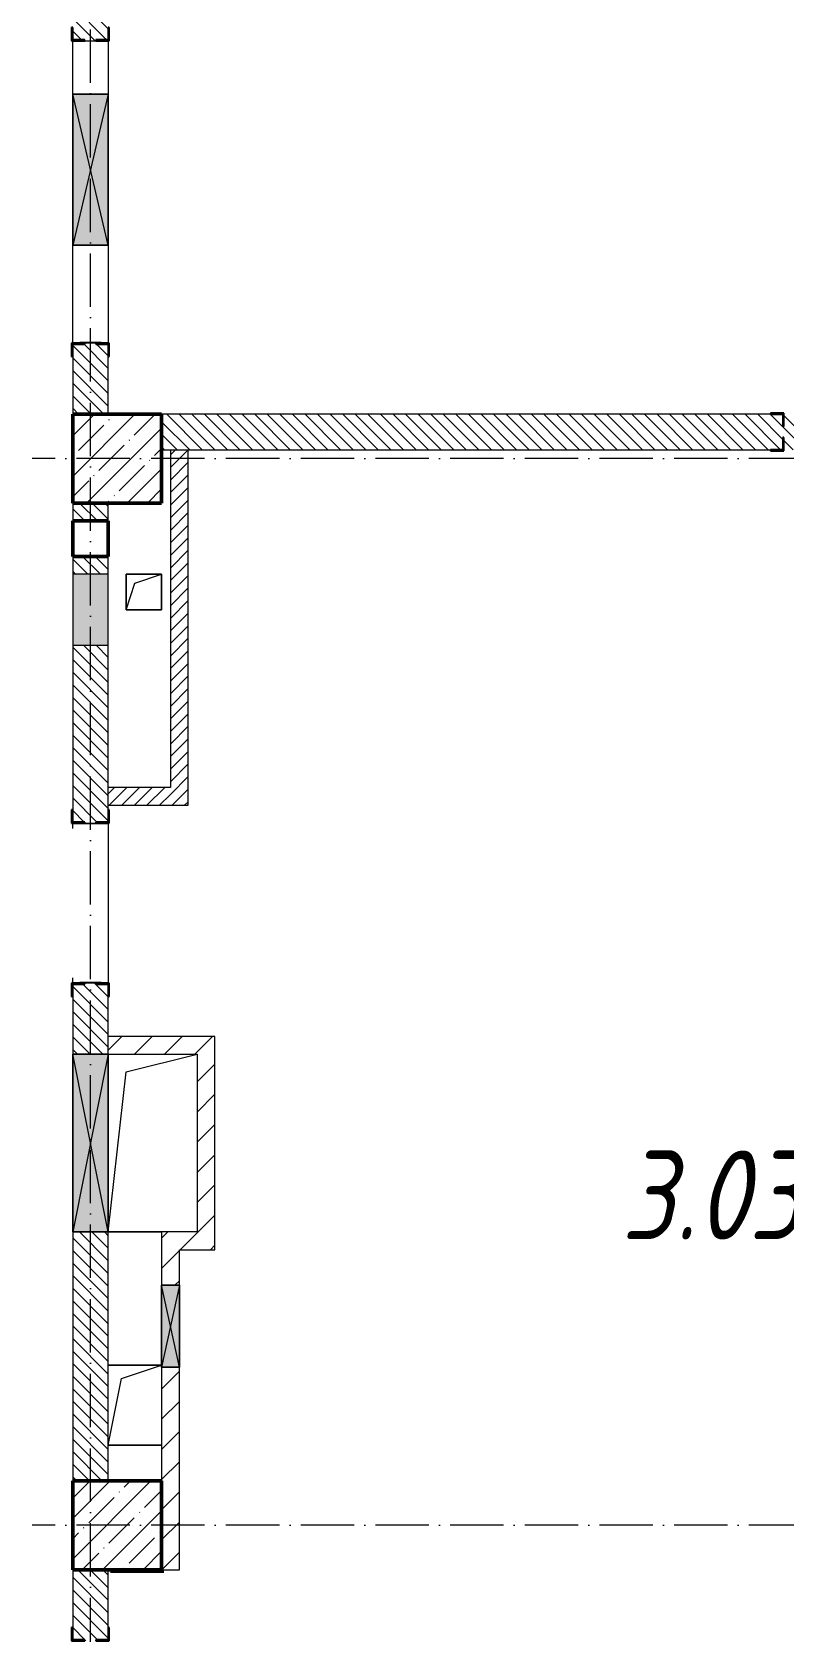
# Model space of a CAD drawing. Header units: millimetres. Extents: x -213536 to 1564669, y -45299 to 942238.
# Drawn here: x 642743 to 646971, y 305012 to 314012 of the extents above; entities that cross this region are included whole.
import ezdxf

# ---------------------------------------------------------------- set-up
doc = ezdxf.new("R2010")
doc.units = ezdxf.units.MM
doc.linetypes.add('50_200_ШТРИХ_1Т_ш5_п1_п1_', pattern=[700, 500, -100, 0, -100])
for name, color, linetype, lineweight in [('3) ЖБ 4м', 3, 'Continuous', 30), ('A-DETL-GENF-OTLN', 7, 'Continuous', 9), ('A-FLOR-____-OTLN', 7, 'Continuous', 9), ('A-GENM-____-MCUT', 7, 'Continuous', 25), ('A-GENM-____-OTLN', 7, 'Continuous', 9), ('A-GENM-____-OTLN-1', 7, 'Continuous', 25), ('A-GLAZ-____-OTLN', 7, 'Continuous', 9), ('A-WALL-____-MCUT-3', 7, 'Continuous', 9), ('A-WALL-____-PATT-1', 7, 'Continuous', 9), ('A-WALL-FNSH-MCUT-1', 7, 'Continuous', 9), ('I-WALL-____-OTLN', 7, 'Continuous', 9), ('S-COLS-____-MCUT', 7, 'Continuous', 50), ('S-COLS-____-OTLN', 7, 'Continuous', 9), ('S-GRID-____-OTLN-1', 7, '50_200_ШТРИХ_1Т_ш5_п1_п1_', 9), ('Марки помещений', 7, 'Continuous', 9)]:
    doc.layers.add(name, color=color, linetype=linetype, lineweight=lineweight)
doc.styles.add('ISOCPEUR_I_2', font='isocpeui.ttf', dxfattribs={"width": 0.85, "height": 2.3})
pattern_1 = [(135, (549721.475, 286281.11), (-35.35534, -35.35534), [])]
pattern_2 = [(45, (549721.47, 286281.11), (-84.85281, 84.85281), [])]
pattern_3 = [(45, (549721.475, 286281.11), (-35.35534, 35.35534), [])]

# ---------------------------------------------------------------- blocks, each defined once
blk = doc.blocks.new('BSC_Колонна _Прямоугольная - 500х500-V32-АР1_План отверстий 3 этажа в осях 1-64_А-ГГ')
at = {"layer": 'S-COLS-____-OTLN'}
h = blk.add_hatch(dxfattribs=at)
h.set_pattern_fill('FP_69', color=256, style=0, pattern_type=2)
h.set_pattern_definition([(45, (-93500, -25331.04), (-114.04925, 114.04925), []), (45, (-93385.95, -25331.04), (-114.04925, 114.04925), [201.613, -40.323, 3.353, -36.97])])
h.paths.add_polyline_path([(-250, -250), (250, -250), (250, 250), (-250, 250)], flags=0)
at = {"layer": 'S-COLS-____-MCUT'}
for p, q in [((250, 250), (-250, 250)), ((-250, 250), (-250, -250)), ((250, -250), (250, 250)), ((-250, -250), (250, -250))]:
    blk.add_line(p, q, dxfattribs=at)
blk = doc.blocks.new('BSC_Колонна _Прямоугольная - 500х500-V38-АР1_План отверстий 3 этажа в осях 1-64_А-ГГ')
at = {"layer": 'S-COLS-____-OTLN'}
h = blk.add_hatch(dxfattribs=at)
h.set_pattern_fill('FP_75', color=256, style=0, pattern_type=2)
h.set_pattern_definition([(45, (-93500, -19331.04), (-114.04925, 114.04925), []), (45, (-93385.95, -19331.04), (-114.04925, 114.04925), [201.613, -40.323, 3.353, -36.97])])
h.paths.add_polyline_path([(-250, -250), (250, -250), (250, 250), (-250, 250)], flags=0)
at = {"layer": 'S-COLS-____-MCUT'}
for p, q in [((250, 250), (-250, 250)), ((-250, 250), (-250, -250)), ((250, -250), (250, 250)), ((-250, -250), (250, -250))]:
    blk.add_line(p, q, dxfattribs=at)
blk = doc.blocks.new('АР_Перемычка - АР_Перемычка-28586037-АР1_План отверстий 3 этажа в осях 1-64_А-ГГ')
at = {"layer": 'A-GENM-____-OTLN'}
blk.add_line((-250, -100), (-243, -100), dxfattribs=at)
blk = doc.blocks.new('154_Стойка_СКБ_Уголок - СМ-2480_200-28346303-АР1_План отверстий 3 этажа в осях 1-64_А-ГГ')
at = {"layer": 'A-GENM-____-MCUT'}
for p, q in [((125, 156), (125, 81)), ((200, 156), (125, 156)), ((131, 81), (131, 150)), ((131, 150), (200, 150)), ((200, 150), (200, 156)), ((125, 81), (131, 81)), ((131, 19), (125, 19)), ((125, 19), (125, -56)), ((131, -50), (131, 19)), ((125, -56), (200, -56)), ((200, -50), (131, -50)), ((200, -56), (200, -50))]:
    blk.add_line(p, q, dxfattribs=at)
blk = doc.blocks.new('Стойка_Влож_Полоса боковая - Полоса-28213942-АР1_План отверстий 3 этажа в осях 1-64_А-ГГ')
at = {"layer": 'A-GENM-____-OTLN'}
for p, q in [((-5, 60), (0, 60)), ((-5, -60), (-5, 60)), ((0, 31), (0, -31)), ((0, -60), (-5, -60))]:
    blk.add_line(p, q, dxfattribs=at)
blk = doc.blocks.new('Фахверк_СКБ_Уголок - 200_3960-28268576-АР1_План отверстий 3 этажа в осях 1-64_А-ГГ')
at = {"layer": 'A-GENM-____-MCUT'}
for p, q in [((200, 156), (125, 156)), ((125, 156), (125, 81)), ((131, 81), (131, 150)), ((131, 150), (200, 150)), ((200, 150), (200, 156)), ((125, 81), (131, 81)), ((131, 19), (125, 19)), ((125, 19), (125, -56)), ((131, -50), (131, 19)), ((125, -56), (200, -56)), ((200, -50), (131, -50)), ((200, -56), (200, -50))]:
    blk.add_line(p, q, dxfattribs=at)
blk = doc.blocks.new('Фахверк_СКБ_Уголок - 200_3550-28267367-АР1_План отверстий 3 этажа в осях 1-64_А-ГГ')
at = {"layer": 'A-GENM-____-MCUT'}
for p, q in [((200, 156), (125, 156)), ((125, 156), (125, 81)), ((131, 81), (131, 150)), ((131, 150), (200, 150)), ((200, 150), (200, 156)), ((125, 81), (131, 81)), ((131, 19), (125, 19)), ((125, 19), (125, -56)), ((131, -50), (131, 19)), ((125, -56), (200, -56)), ((200, -50), (131, -50)), ((200, -56), (200, -50))]:
    blk.add_line(p, q, dxfattribs=at)
blk = doc.blocks.new('AR_Отверстие Ниша - Лючок-35576413-АР1_План отверстий 3 этажа в осях 1-64_А-ГГ')
at = {"layer": 'A-GLAZ-____-OTLN'}
blk.add_hatch(color=256, dxfattribs=at).paths.add_polyline_path([(200, -100), (200, 100), (-200, 100), (-200, -100)], flags=0)
for p, q in [((200, 100), (-200, 100)), ((-200, 100), (-200, -100)), ((200, -100), (200, 100)), ((-200, -100), (200, -100))]:
    blk.add_line(p, q, dxfattribs=at)
blk = doc.blocks.new('AR_Отверстие прямоугольное _в плите_ - AR_Отверстие прямоугольное _в плите_-30458127-АР1_План отверстий 3 этажа в осях 1-64_А-ГГ')
at = {"layer": 'A-GENM-____-OTLN'}
for p, q in [((100, 100), (-100, 100)), ((-100, 100), (-100, -100)), ((-50, 50), (100, 100)), ((100, -100), (100, 100)), ((-100, -100), (-50, 50)), ((-100, -100), (100, -100))]:
    blk.add_line(p, q, dxfattribs=at)
blk = doc.blocks.new('AR_Отверстие прямоугольное _в плите_ - AR_Отверстие прямоугольное _в плите_-V187-АР1_План отверстий 3 этажа в осях 1-64_А-ГГ')
at = {"layer": 'A-GENM-____-OTLN'}
for p, q in [((150, 225), (-150, 225)), ((-75, 150), (150, 225)), ((-150, -225), (-75, 150)), ((-150, -225), (150, -225))]:
    blk.add_line(p, q, dxfattribs=at)
blk = doc.blocks.new('AR_Отверстие прямоугольное _в плите_ - AR_Отверстие прямоугольное _в плите_-30552728-АР1_План отверстий 3 этажа в осях 1-64_А-ГГ')
at = {"layer": 'A-GENM-____-OTLN'}
for p, q in [((-150, 400), (250, 500)), ((-250, -500), (-150, 400)), ((-250, -500), (50, -500))]:
    blk.add_line(p, q, dxfattribs=at)
blk = doc.blocks.new('BSC_Колонна _Прямоугольная1 - 200х200 _металл_-35216022-АР1_План отверстий 3 этажа в осях 1-64_А-ГГ')
at = {"layer": 'S-COLS-____-MCUT'}
for p, q in [((100, 100), (-100, 100)), ((-100, 100), (-100, -100)), ((100, -100), (100, 100)), ((-100, -100), (100, -100))]:
    blk.add_line(p, q, dxfattribs=at)
blk = doc.blocks.new('AR_Отверстие прямоугольное _в стене__БезПР - AR_Отверстие прямоугольное _в стене__БезПР-36899064-АР1_План отверстий 3 этажа в осях 1-64_А-ГГ')
at = {"layer": 'A-GLAZ-____-OTLN'}
blk.add_hatch(color=256, dxfattribs=at).paths.add_polyline_path([(500, 100), (-500, 100), (-500, -100), (500, -100)], flags=0)
at = {"layer": 'A-DETL-GENF-OTLN'}
for p, q in [((-500, -100), (-500, 100)), ((-500, 100), (500, 100)), ((500, 100), (-500, -100)), ((-500, 100), (500, -100)), ((500, 100), (-500, 100)), ((-500, 100), (-500, -100)), ((500, 100), (500, -100)), ((500, -100), (500, 100)), ((500, -100), (-500, -100)), ((-500, -100), (500, -100))]:
    blk.add_line(p, q, dxfattribs=at)
at = {"layer": 'A-GLAZ-____-OTLN'}
blk.add_line((500, 100), (-500, 100), dxfattribs=at)
blk = doc.blocks.new('AR_Отверстие прямоугольное _в стене_ - AR_Отверстие прямоугольное _в стене__ОВ-36961020-АР1_План отверстий 3 этажа в осях 1-64_А-ГГ')
at = {"layer": 'A-GLAZ-____-OTLN'}
blk.add_hatch(color=256, dxfattribs=at).paths.add_polyline_path([(230, -50), (230, 50), (-230, 50), (-230, -50)], flags=0)
at = {"layer": 'A-DETL-GENF-OTLN'}
for p, q in [((-230, -50), (-230, 50)), ((-230, 50), (230, 50)), ((230, 50), (-230, -50)), ((-230, 50), (230, -50)), ((230, 50), (-230, 50)), ((-230, 50), (-230, -50)), ((230, 50), (230, -50)), ((230, -50), (230, 50)), ((230, -50), (-230, -50)), ((-230, -50), (230, -50))]:
    blk.add_line(p, q, dxfattribs=at)
blk = doc.blocks.new('AR_Отверстие прямоугольное _в стене_ - AR_Отверстие прямоугольное _в стене__ОВ-36927705-АР1_План отверстий 3 этажа в осях 1-64_А-ГГ')
at = {"layer": 'A-GLAZ-____-OTLN'}
blk.add_hatch(color=256, dxfattribs=at).paths.add_polyline_path([(-425, 100), (-425, -100), (425, -100), (425, 100)], flags=0)
at = {"layer": 'A-DETL-GENF-OTLN'}
for p, q in [((-425, -100), (-425, 100)), ((-425, 100), (425, 100)), ((425, 100), (-425, -100)), ((-425, 100), (425, -100)), ((425, 100), (-425, 100)), ((-425, 100), (-425, -100)), ((425, 100), (425, -100)), ((425, -100), (425, 100)), ((425, -100), (-425, -100)), ((-425, -100), (425, -100))]:
    blk.add_line(p, q, dxfattribs=at)

msp = doc.modelspace()

# ---------------------------------------------------------------- hatches: boundary and pattern name
at = {"layer": 'A-WALL-____-PATT-1'}
h = msp.add_hatch(dxfattribs=at)
h.set_pattern_fill('FP_6', color=256, style=0, pattern_type=2)
h.set_pattern_definition(pattern_1)
h.paths.add_polyline_path([(643131.5, 311862.2), (643171.5, 311862.2), (643171.5, 312256.2), (643102.5, 312256.2), (643102.5, 312262.2), (643040.5, 312262.2), (643040.5, 312256.2), (642971.5, 312256.2), (642971.5, 311862.2), (643011.5, 311862.2)], flags=0)
h.paths.add_polyline_path([(643040.5, 313962.2), (643102.5, 313962.2), (643102.5, 313968.2), (643171.5, 313968.2), (643171.5, 314362.2), (642971.5, 314362.2), (642971.5, 313968.2), (643040.5, 313968.2)], flags=0)
h = msp.add_hatch(dxfattribs=at)
h.set_pattern_fill('FP_6', color=256, style=0, pattern_type=2)
h.set_pattern_definition(pattern_1)
h.paths.add_polyline_path([(650471.5, 311662.2), (650471.5, 311862.2), (646971.5, 311862.2), (646971.5, 311793.2), (646965.5, 311793.2), (646965.5, 311862.2), (643471.5, 311862.2), (643471.5, 311662.2), (646965.5, 311662.2), (646965.5, 311731.2), (646971.5, 311731.2), (646971.5, 311662.2), (650453.3, 311662.2)], flags=0)
h = msp.add_hatch(dxfattribs=at)
h.set_pattern_fill('FP_5', color=256, style=0, pattern_type=2)
h.set_pattern_definition(pattern_3)
h.paths.add_polyline_path([(643621.5, 309662.2), (643621.5, 311662.2), (643521.5, 311662.2), (643521.5, 309662.2)], flags=0)
h = msp.add_hatch(dxfattribs=at)
h.set_pattern_fill('FP_6', color=256, style=0, pattern_type=2)
h.set_pattern_definition(pattern_1)
h.paths.add_polyline_path([(642971.5, 305862.2), (643171.5, 305862.2), (643171.5, 307262.2), (642971.5, 307262.2)], flags=0)
h.paths.add_polyline_path([(642971.5, 308262.2), (643171.5, 308262.2), (643171.5, 308656.2), (643102.5, 308656.2), (643102.5, 308662.2), (643040.5, 308662.2), (643040.5, 308656.2), (642971.5, 308656.2), (642971.5, 308587.2)], flags=0)
h.paths.add_polyline_path([(643102.5, 309562.2), (643102.5, 309568.2), (643171.5, 309568.2), (643171.5, 310562.2), (642971.5, 310562.2), (642971.5, 309568.2), (643040.5, 309568.2), (643040.5, 309562.2)], flags=0)
h.paths.add_polyline_path([(643015.9, 310962.2), (643171.5, 310962.2), (643171.5, 311062.2), (642971.5, 311062.2), (642971.5, 310962.2)], flags=0)
h.paths.add_polyline_path([(643171.5, 311262.2), (643171.5, 311362.2), (642971.5, 311362.2), (642971.5, 311262.2), (642982.6, 311262.2)], flags=0)
h = msp.add_hatch(dxfattribs=at)
h.set_pattern_fill('FP_5', color=256, style=0, pattern_type=2)
h.set_pattern_definition(pattern_3)
h.paths.add_polyline_path([(643171.5, 309662.2), (643521.5, 309662.2), (643521.5, 309762.2), (643171.5, 309762.2)], flags=0)
h = msp.add_hatch(dxfattribs=at)
h.set_pattern_fill('FP_4', color=256, style=0, pattern_type=2)
h.set_pattern_definition(pattern_2)
h.paths.add_polyline_path([(643671.5, 308262.2), (643771.5, 308262.2), (643771.5, 308362.2), (643171.5, 308362.2), (643171.5, 308262.2), (643383.4, 308262.2)], flags=0)
h = msp.add_hatch(dxfattribs=at)
h.set_pattern_fill('FP_4', color=256, style=0, pattern_type=2)
h.set_pattern_definition(pattern_2)
h.paths.add_polyline_path([(643771.5, 307162.2), (643771.5, 308262.2), (643671.5, 308262.2), (643671.5, 307162.2)], flags=0)
h = msp.add_hatch(dxfattribs=at)
h.set_pattern_fill('FP_4', color=256, style=0, pattern_type=2)
h.set_pattern_definition(pattern_2)
h.paths.add_polyline_path([(643571.5, 307162.2), (643671.5, 307162.2), (643671.5, 307262.2), (643471.5, 307262.2), (643471.5, 307162.2)], flags=0)
h = msp.add_hatch(dxfattribs=at)
h.set_pattern_fill('FP_4', color=256, style=0, pattern_type=2)
h.set_pattern_definition(pattern_2)
h.paths.add_polyline_path([(643571.5, 305362.2), (643571.5, 306502.2), (643471.5, 306502.2), (643471.5, 305362.2)], flags=0)
h.paths.add_polyline_path([(643571.5, 306962.2), (643571.5, 307162.2), (643471.5, 307162.2), (643471.5, 306962.2)], flags=0)
h = msp.add_hatch(dxfattribs=at)
h.set_pattern_fill('FP_6', color=256, style=0, pattern_type=2)
h.set_pattern_definition(pattern_1)
h.paths.add_polyline_path([(643171.5, 302862.2), (643171.5, 303256.2), (643102.5, 303256.2), (643102.5, 303262.2), (643040.5, 303262.2), (643040.5, 303256.2), (642971.5, 303256.2), (642971.5, 302862.2), (643131.5, 302862.2)], flags=0)
h.paths.add_polyline_path([(643040.5, 304962.2), (643102.5, 304962.2), (643102.5, 304968.2), (643171.5, 304968.2), (643171.5, 305362.2), (642971.5, 305362.2), (642971.5, 304968.2), (643040.5, 304968.2)], flags=0)

# ---------------------------------------------------------------- linework, layer by layer
at = {"layer": '3) ЖБ 4м'}
for points in [[(642971.5, 311362.2), (642971.5, 311862.2)], [(643171.5, 311862.2), (643471.5, 311862.2)], [(642971.5, 305362.2), (642971.5, 305862.2)], [(643183.5, 305350.2), (643483.5, 305350.2)]]:
    msp.add_lwpolyline(points, dxfattribs=at)
at = {"layer": 'A-FLOR-____-OTLN'}
for p, q in [((643271.5, 310962.2), (643471.5, 310962.2)), ((643271.5, 310762.2), (643271.5, 310962.2)), ((643471.5, 310962.2), (643471.5, 310762.2)), ((643471.5, 310762.2), (643271.5, 310762.2)), ((643471.5, 307262.2), (643171.5, 307262.2)), ((643171.5, 306512.2), (643471.5, 306512.2)), ((643471.5, 306062.2), (643171.5, 306062.2))]:
    msp.add_line(p, q, dxfattribs=at)
at = {"layer": 'A-WALL-____-MCUT-3'}
for p, q in [((643040.5, 313962.2), (643102.5, 313962.2)), ((642971.5, 312187.2), (642971.5, 311862.2)), ((643171.5, 311862.2), (643171.5, 312187.2)), ((646896.5, 311862.2), (643471.5, 311862.2)), ((643471.5, 311662.2), (646896.5, 311662.2)), ((642971.5, 311362.2), (642971.5, 311262.2)), ((643171.5, 311262.2), (643171.5, 311362.2)), ((642971.5, 311062.2), (642971.5, 310962.2)), ((643171.5, 310962.2), (643171.5, 311062.2)), ((642971.5, 310562.2), (642971.5, 309637.2)), ((643171.5, 309637.2), (643171.5, 310562.2)), ((642971.5, 308587.2), (642971.5, 308262.2)), ((643171.5, 308262.2), (643171.5, 308587.2)), ((642971.5, 307262.2), (642971.5, 305862.2)), ((643171.5, 305862.2), (643171.5, 307262.2)), ((642971.5, 305362.2), (642971.5, 305037.2)), ((643171.5, 305037.2), (643171.5, 305362.2))]:
    msp.add_line(p, q, dxfattribs=at)
at = {"layer": 'A-WALL-FNSH-MCUT-1'}
for p, q in [((643521.5, 311662.2), (643521.5, 309762.2)), ((643621.5, 309662.2), (643621.5, 311662.2)), ((643521.5, 309762.2), (643171.5, 309762.2)), ((643171.5, 309662.2), (643621.5, 309662.2)), ((643771.5, 308362.2), (643171.5, 308362.2)), ((643771.5, 307162.2), (643771.5, 308362.2)), ((643171.5, 308262.2), (643671.5, 308262.2)), ((643671.5, 308262.2), (643671.5, 307262.2)), ((643671.5, 307262.2), (643471.5, 307262.2)), ((643471.5, 307262.2), (643471.5, 306962.2)), ((643571.5, 307162.2), (643771.5, 307162.2)), ((643571.5, 306962.2), (643571.5, 307162.2)), ((643471.5, 306502.2), (643471.5, 305862.2)), ((643571.5, 305362.2), (643571.5, 306502.2)), ((643471.5, 305362.2), (643571.5, 305362.2))]:
    msp.add_line(p, q, dxfattribs=at)
at = {"layer": 'I-WALL-____-OTLN'}
for p, q in [((642971.5, 313662.2), (642971.5, 313962.2)), ((643171.5, 313962.2), (643171.5, 313662.2)), ((642971.5, 312262.2), (642971.5, 312812.2)), ((643171.5, 312812.2), (643171.5, 312262.2)), ((642971.5, 309532.2), (642971.5, 309562.2)), ((643171.5, 309562.2), (643171.5, 308662.2)), ((642971.5, 308662.2), (642971.5, 308692.2))]:
    msp.add_line(p, q, dxfattribs=at)
at = {"layer": 'S-GRID-____-OTLN-1', "color": 251, "ltscale": 0.6, "true_color": 0x636466}
for p, q in [((643071.5, 281798.5), (643071.5, 336162.1)), ((653795.9, 311612.2), (642742.7, 311612.2)), ((653795.9, 305612.2), (642742.7, 305612.2))]:
    msp.add_line(p, q, dxfattribs=at)

# ---------------------------------------------------------------- block references
at = {"layer": 'A-GENM-____-OTLN'}
for name, p, rotation in [('Стойка_Влож_Полоса боковая - Полоса-28213942-АР1_План отверстий 3 этажа в осях 1-64_А-ГГ', (643071.5, 312262.2), 269.9999999999999), ('Стойка_Влож_Полоса боковая - Полоса-28213942-АР1_План отверстий 3 этажа в осях 1-64_А-ГГ', (643071.5, 309562.2), 89.99999999999991), ('Стойка_Влож_Полоса боковая - Полоса-28213942-АР1_План отверстий 3 этажа в осях 1-64_А-ГГ', (643071.5, 308662.2), 269.9999999999999), ('АР_Перемычка - АР_Перемычка-28586037-АР1_План отверстий 3 этажа в осях 1-64_А-ГГ', (643071.5, 308662.2), 89.9999999999999)]:
    msp.add_blockref(name, p, dxfattribs=dict(at, rotation=rotation))
for name, p in [('AR_Отверстие прямоугольное _в плите_ - AR_Отверстие прямоугольное _в плите_-30458127-АР1_План отверстий 3 этажа в осях 1-64_А-ГГ', (643371.5, 310862.2)), ('AR_Отверстие прямоугольное _в плите_ - AR_Отверстие прямоугольное _в плите_-30552728-АР1_План отверстий 3 этажа в осях 1-64_А-ГГ', (643421.5, 307762.2)), ('AR_Отверстие прямоугольное _в плите_ - AR_Отверстие прямоугольное _в плите_-V187-АР1_План отверстий 3 этажа в осях 1-64_А-ГГ', (643321.5, 306287.2))]:
    msp.add_blockref(name, p, dxfattribs=at)
at = {"layer": 'A-GENM-____-OTLN-1'}
for name, p, rotation in [('Фахверк_СКБ_Уголок - 200_3960-28268576-АР1_План отверстий 3 этажа в осях 1-64_А-ГГ', (643121.5, 313837.2), 89.9999999999999), ('154_Стойка_СКБ_Уголок - СМ-2480_200-28346303-АР1_План отверстий 3 этажа в осях 1-64_А-ГГ', (643021.5, 312387.2), 269.9999999999999), ('Фахверк_СКБ_Уголок - 200_3550-28267367-АР1_План отверстий 3 этажа в осях 1-64_А-ГГ', (647096.5, 311812.2), 180), ('154_Стойка_СКБ_Уголок - СМ-2480_200-28346303-АР1_План отверстий 3 этажа в осях 1-64_А-ГГ', (643121.5, 309437.2), 89.9999999999999), ('154_Стойка_СКБ_Уголок - СМ-2480_200-28346303-АР1_План отверстий 3 этажа в осях 1-64_А-ГГ', (643021.5, 308787.2), 269.9999999999999), ('Фахверк_СКБ_Уголок - 200_3960-28268576-АР1_План отверстий 3 этажа в осях 1-64_А-ГГ', (643121.5, 304837.2), 89.9999999999999)]:
    msp.add_blockref(name, p, dxfattribs=dict(at, rotation=rotation))
at = {"layer": 'A-GLAZ-____-OTLN'}
for name, p, rotation in [('AR_Отверстие прямоугольное _в стене_ - AR_Отверстие прямоугольное _в стене__ОВ-36927705-АР1_План отверстий 3 этажа в осях 1-64_А-ГГ', (643071.5, 313237.2), 269.9999999999999), ('AR_Отверстие Ниша - Лючок-35576413-АР1_План отверстий 3 этажа в осях 1-64_А-ГГ', (643071.5, 310762.2), 269.9999999999999), ('AR_Отверстие прямоугольное _в стене__БезПР - AR_Отверстие прямоугольное _в стене__БезПР-36899064-АР1_План отверстий 3 этажа в осях 1-64_А-ГГ', (643071.5, 307762.2), 269.9999999999999), ('AR_Отверстие прямоугольное _в стене_ - AR_Отверстие прямоугольное _в стене__ОВ-36961020-АР1_План отверстий 3 этажа в осях 1-64_А-ГГ', (643521.5, 306732.2), 270)]:
    msp.add_blockref(name, p, dxfattribs=dict(at, rotation=rotation))
at = {"layer": 'S-COLS-____-OTLN'}
for name, p in [('BSC_Колонна _Прямоугольная - 500х500-V32-АР1_План отверстий 3 этажа в осях 1-64_А-ГГ', (643221.5, 311612.2)), ('BSC_Колонна _Прямоугольная - 500х500-V38-АР1_План отверстий 3 этажа в осях 1-64_А-ГГ', (643221.5, 305612.2))]:
    msp.add_blockref(name, p, dxfattribs=at)
at = {"layer": 'S-COLS-____-OTLN', "rotation": 270.0000000000001}
msp.add_blockref('BSC_Колонна _Прямоугольная1 - 200х200 _металл_-35216022-АР1_План отверстий 3 этажа в осях 1-64_А-ГГ', (643071.5, 311162.2), dxfattribs=at)

# ---------------------------------------------------------------- texts
at = {"layer": 'Марки помещений', "insert": (646055.6, 307720.3), "char_height": 500, "width": 785.654, "attachment_point": 1, "style": 'ISOCPEUR_I_2'}
msp.add_mtext('3.030', dxfattribs=at)

doc.saveas('drawing.dxf')
